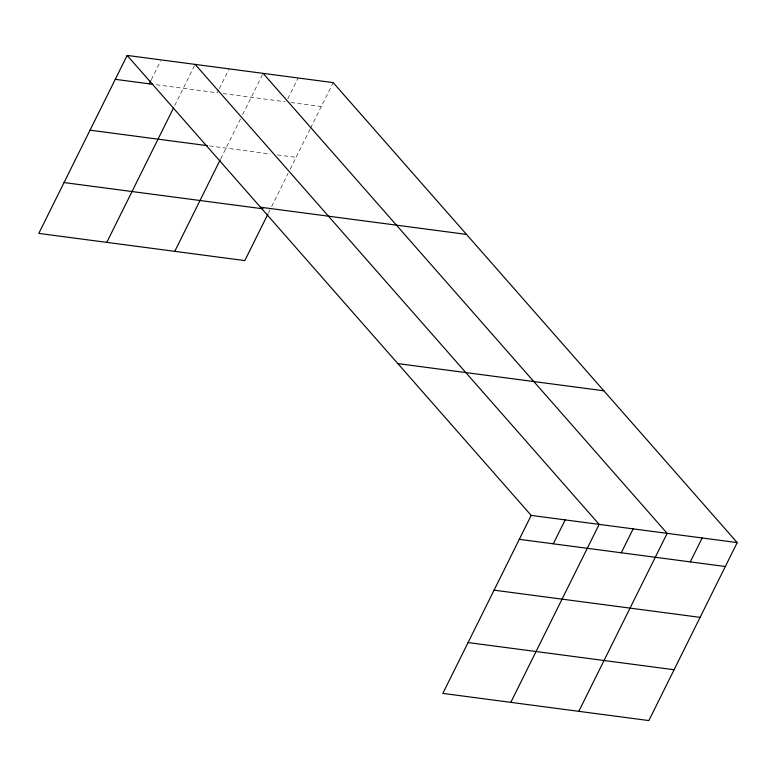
<?xml version="1.0" encoding="UTF-8"?>
<svg xmlns="http://www.w3.org/2000/svg" width="776" height="776" viewBox="0 0 776 776"><rect width="100%" height="100%" fill="white"/><g stroke="black" fill="none" stroke-linecap="round" stroke-linejoin="round"><path stroke-width="0.58" stroke-dasharray="3.88 2.91" d="M151.339 79.666L160.632 60.945M174.678 105.614L195.135 64.389M218.803 89.677L217.261 92.79L155.132 84.594M219.327 88.639L229.133 68.88M220.704 158.808L240.511 118.912M242.655 114.586L263.122 73.361M287.818 98.785L298.149 77.978M268.447 212.993L270.058 209.743M271.649 206.542L288.1 173.397M290.224 169.119L310.022 129.233M310.555 128.156L333.166 82.605M223.119 93.566L285.102 101.743M290.942 102.519L321.293 106.525M209.598 145.956L270.378 153.978M277.381 154.899L296.063 157.363"/><path stroke-width="1.16" d="M127.148 55.426L531.182 515.409L442.834 693.395L648.852 720.574L737.2 542.599L333.166 82.605L127.148 55.426L38.8 233.401L244.818 260.59L267.904 214.069M149.273 83.827L150.825 80.704M106.787 242.374L173.601 107.777M174.775 251.346L220.171 159.885M553.298 543.811L565.18 519.901M510.812 702.367L599.169 524.382L195.135 64.389M621.285 552.784L633.158 528.863M578.799 711.34L667.156 533.355L263.122 73.361M690.3 561.892L702.173 537.972M115.275 79.336L152.785 84.293M90.045 130.184L207.26 145.645M260.484 207.221L466.502 234.4M64.039 182.564L263.054 208.822M397.855 363.614L603.873 390.794M531.182 515.409L737.2 542.599M519.309 539.33L725.327 566.509M494.07 590.167L700.088 617.356M468.064 642.557L674.082 669.736"/></g></svg>
